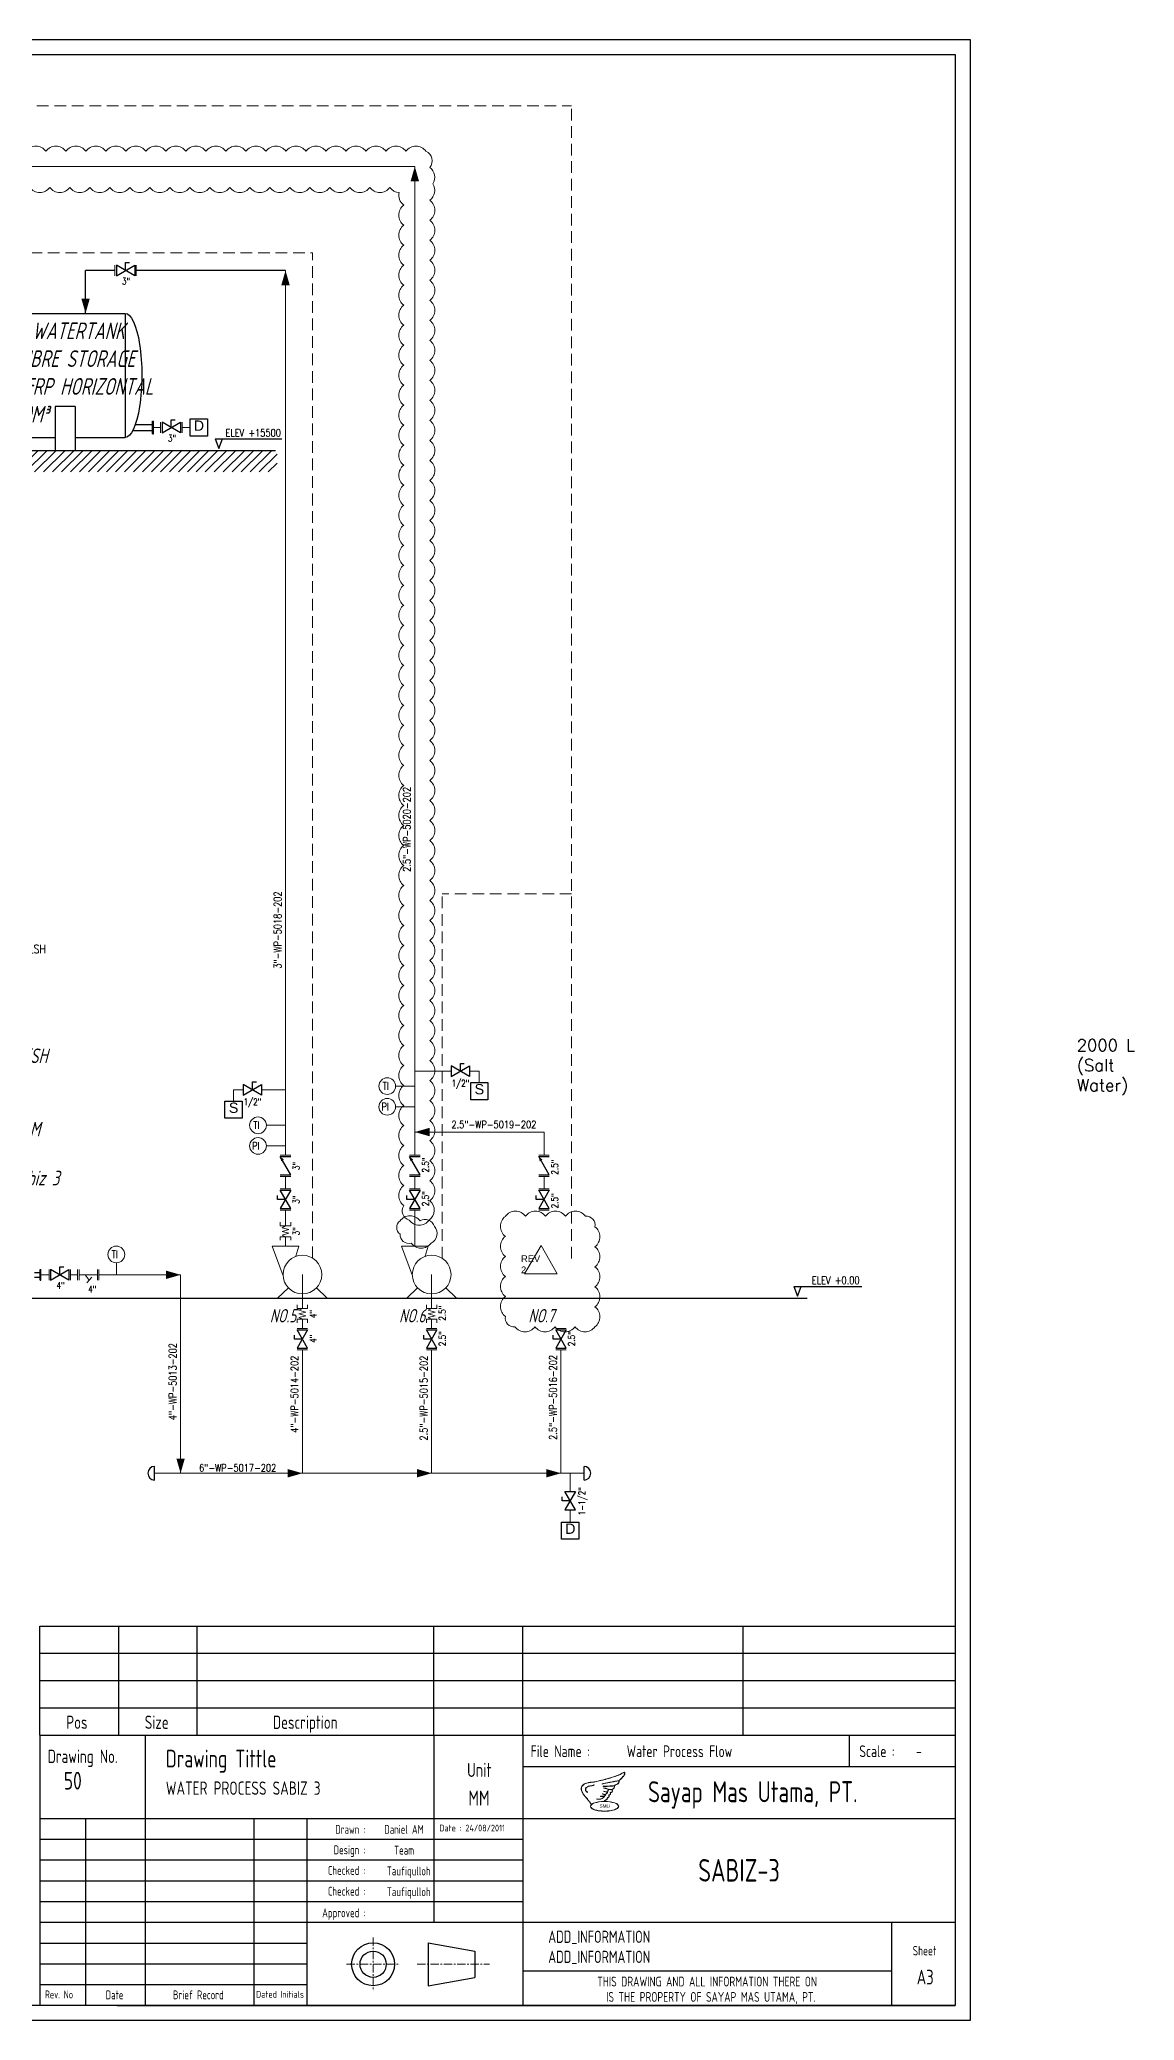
# Model space of a CAD drawing. Extents: x -29512 to 147477, y -5232 to 39709.
# Drawn here: x 140801.3 to 140965.4, y 7876.2 to 8173.2 of the extents above; entities that cross this region are included whole.
import ezdxf
from ezdxf.enums import TextEntityAlignment as Align

# ---------------------------------------------------------------- set-up
doc = ezdxf.new("R2010")
doc.units = 0
doc.linetypes.add('CENTER', pattern=[2, 1.25, -0.25, 0.25, -0.25])
doc.linetypes.add('HIDDEN', pattern=[0.375, 0.25, -0.125])
doc.layers.get('0').update_dxf_attribs({"linetype": 'CONTINUOUS'})
for name, color, linetype, lineweight in [('DIMENSI', 20, 'CONTINUOUS', 9), ('FITTING', 7, 'CONTINUOUS', 13), ('TAG', 140, 'CONTINUOUS', 13)]:
    doc.layers.add(name, color=color, linetype=linetype, lineweight=lineweight)
for name, color, linetype in [('DIMENSION', 3, 'CONTINUOUS'), ('GREEN', 92, 'CONTINUOUS'), ('PIPA', 6, 'CONTINUOUS'), ('RAHMEN025', 7, 'CONTINUOUS'), ('RAHMEN07', 5, 'CONTINUOUS'), ('RED', 1, 'CONTINUOUS'), ('roller', 11, 'CONTINUOUS'), ('S', 7, 'CONTINUOUS'), ('TEXT', 4, 'CONTINUOUS')]:
    doc.layers.add(name, color=color, linetype=linetype)
doc.styles.add('A3', font='arial.ttf', dxfattribs={"height": 0.3})
doc.styles.add('C4', font='COMPLEX', dxfattribs={"height": 0.4})
doc.styles.add('ISOCP', font='isocp.shx', dxfattribs={"width": 0.8, "height": 2})
doc.styles.add('ROMANS', font='romans')
doc.styles.add('Romans100', font='romans.shx', dxfattribs={"width": 0.8, "height": 200})
doc.styles.add('S', font='ITALIC', dxfattribs={"height": 6})
doc.styles.add('S25', font='SIMPLEX', dxfattribs={"width": 0.8, "height": 0.25})
doc.styles.get("Standard").update_dxf_attribs({"font": 'isocp.shx'})
doc.styles.add('STYLE4', font='isocp.shx', dxfattribs={"width": 0.8, "oblique": 15, "height": 2})

# ---------------------------------------------------------------- blocks, each defined once
blk = doc.blocks.new('A$C0A2C2E44')
at = {"color": 1}
for p, q in [((0.377, 0.783), (0.38, 0.778)), ((0.621, 0.816), (0.622, 0.81)), ((0.652, 0.747), (0.652, 0.741)), ((0.67, 0.594), (0.669, 0.589)), ((0.677, 0.698), (0.676, 0.692)), ((0.182, 0.563), (0.186, 0.568)), ((0.306, 0.203), (0.313, 0.206)), ((0.465, 0.367), (0.464, 0.362)), ((0.573, 0.45), (0.572, 0.444)), ((0.638, 0.518), (0.636, 0.513)), ((0.683, 0.291), (0.672, 0.288)), ((0.689, 0.298), (0.683, 0.291)), ((0.687, 0.455), (0.693, 0.454)), ((0.693, 0.454), (0.689, 0.449))]:
    blk.add_line(p, q, dxfattribs=at)
blk.add_ellipse((0.694, 0.147), major_axis=(0.415, 0), ratio=0.340845, dxfattribs=at)
for points, knots in [([(0, 0.689), (-0.001, 0.663), (0.001, 0.634), (0.019, 0.583), (0.031, 0.559), (0.066, 0.501), (0.091, 0.469), (0.116, 0.438)], [0, 0, 0, 0, 0.0794682, 0.0794682, 0.1589365, 0.1589365, 0.278945, 0.278945, 0.278945, 0.278945]), ([(0, 0.689), (0.002, 0.729), (0.027, 0.764), (0.086, 0.813), (0.123, 0.829), (0.24, 0.864), (0.313, 0.866), (0.46, 0.89), (0.534, 0.906), (0.678, 0.941), (0.748, 0.961), (0.893, 1.005), (0.971, 1.028), (1.067, 1.059), (1.092, 1.067), (1.142, 1.09), (1.165, 1.102), (1.223, 1.137), (1.255, 1.159), (1.287, 1.161), (1.297, 1.154), (1.299, 1.132), (1.296, 1.118), (1.286, 1.079), (1.274, 1.058), (1.241, 1.021), (1.223, 1.004), (1.196, 0.971), (1.184, 0.957), (1.153, 0.936), (1.139, 0.93), (1.129, 0.908), (1.129, 0.89), (1.117, 0.839), (1.09, 0.812), (1.033, 0.788), (1.009, 0.781), (0.991, 0.759), (0.993, 0.742), (0.989, 0.702), (0.981, 0.683), (0.953, 0.66), (0.933, 0.654), (0.92, 0.644), (0.921, 0.643), (0.929, 0.626), (0.936, 0.614), (0.935, 0.59), (0.93, 0.579), (0.908, 0.561), (0.887, 0.561), (0.869, 0.556), (0.869, 0.556), (0.872, 0.54), (0.877, 0.527), (0.874, 0.503), (0.867, 0.493), (0.845, 0.487), (0.833, 0.486), (0.83, 0.484), (0.83, 0.483), (0.831, 0.471), (0.832, 0.464), (0.832, 0.452), (0.831, 0.446), (0.825, 0.429), (0.818, 0.419), (0.799, 0.403), (0.786, 0.397), (0.778, 0.387), (0.782, 0.372), (0.769, 0.348), (0.757, 0.343), (0.733, 0.332), (0.723, 0.327), (0.705, 0.314), (0.697, 0.306), (0.689, 0.298)], [0, 0, 0, 0, 0.112073, 0.112073, 0.224146, 0.224146, 0.448293, 0.448293, 0.672439, 0.672439, 0.896585, 0.896585, 1.120731, 1.120731, 1.219343, 1.219343, 1.294581, 1.294581, 1.368103, 1.368103, 1.401614, 1.401614, 1.435126, 1.435126, 1.508266, 1.508266, 1.581406, 1.581406, 1.636272, 1.636272, 1.68334, 1.68334, 1.730409, 1.730409, 1.826705, 1.826705, 1.89211, 1.89211, 1.945825, 1.945825, 1.99954, 1.99954, 2.039843, 2.039843, 2.067924, 2.067924, 2.096006, 2.096006, 2.124087, 2.124087, 2.164088, 2.164088, 2.192796, 2.192796, 2.221504, 2.221504, 2.247194, 2.247194, 2.272885, 2.272885, 2.289397, 2.289397, 2.305909, 2.305909, 2.322421, 2.322421, 2.355445, 2.355445, 2.388458, 2.388458, 2.422729, 2.422729, 2.456999, 2.456999, 2.49127, 2.49127, 2.526206, 2.526206, 2.526206, 2.526206]), ([(0.182, 0.563), (0.151, 0.588), (0.128, 0.611), (0.124, 0.668), (0.132, 0.691), (0.167, 0.722), (0.194, 0.734), (0.243, 0.753), (0.267, 0.756), (0.315, 0.76), (0.337, 0.762), (0.365, 0.775), (0.371, 0.779), (0.377, 0.783)], [0, 0, 0, 0, 0.1141886, 0.1141886, 0.1970745, 0.1970745, 0.2799604, 0.2799604, 0.3628464, 0.3628464, 0.4208339, 0.4208339, 0.4419315, 0.4419315, 0.4419315, 0.4419315]), ([(0.186, 0.568), (0.157, 0.591), (0.136, 0.612), (0.129, 0.659), (0.135, 0.683), (0.164, 0.713), (0.189, 0.726), (0.239, 0.745), (0.263, 0.75), (0.311, 0.754), (0.333, 0.756), (0.364, 0.768), (0.373, 0.773), (0.38, 0.778)], [0, 0, 0, 0, 0.1070866, 0.1070866, 0.1896444, 0.1896444, 0.2722021, 0.2722021, 0.3592387, 0.3592387, 0.4157454, 0.4157454, 0.4419315, 0.4419315, 0.4419315, 0.4419315]), ([(0.464, 0.362), (0.503, 0.357), (0.544, 0.352), (0.61, 0.367), (0.635, 0.382), (0.673, 0.419), (0.689, 0.439), (0.723, 0.484), (0.742, 0.508), (0.773, 0.549), (0.788, 0.565), (0.8, 0.601), (0.802, 0.614), (0.806, 0.634), (0.809, 0.64), (0.809, 0.65)], [0, 0, 0, 0, 0.1171299, 0.1171299, 0.1949164, 0.1949164, 0.2727028, 0.2727028, 0.3630052, 0.3630052, 0.4278676, 0.4278676, 0.4667028, 0.4667028, 0.4898522, 0.4898522, 0.4898522, 0.4898522]), ([(0.465, 0.367), (0.492, 0.364), (0.544, 0.358), (0.612, 0.371), (0.663, 0.415), (0.708, 0.474), (0.753, 0.532), (0.783, 0.572), (0.79, 0.588), (0.793, 0.602), (0.797, 0.617), (0.8, 0.636), (0.804, 0.648), (0.803, 0.655), (0.802, 0.657)], [0, 0, 0, 0, 0.0801736, 0.1601008, 0.1950859, 0.2806082, 0.3822921, 0.413522, 0.4309294, 0.4353954, 0.4549654, 0.4778773, 0.4910855, 0.4962277, 0.4962277, 0.4962277, 0.4962277]), ([(0.621, 0.816), (0.683, 0.831), (0.745, 0.845), (0.861, 0.864), (0.914, 0.874), (1.012, 0.896), (1.06, 0.904), (1.125, 0.911)], [0, 0, 0, 0, 0.1931977, 0.1931977, 0.3512561, 0.3512561, 0.4989343, 0.4989343, 0.4989343, 0.4989343]), ([(0.622, 0.81), (0.698, 0.829), (0.772, 0.842), (0.9, 0.865), (0.949, 0.877), (1.036, 0.894), (1.075, 0.899), (1.124, 0.905)], [0, 0, 0, 0, 0.232997, 0.232997, 0.3855173, 0.3855173, 0.4975809, 0.4975809, 0.4975809, 0.4975809]), ([(0.652, 0.747), (0.707, 0.745), (0.762, 0.747), (0.839, 0.752), (0.86, 0.753), (0.898, 0.754), (0.914, 0.754), (0.943, 0.755), (0.957, 0.756), (0.986, 0.758)], [0, 0, 0, 0, 0.1641507, 0.1641507, 0.229477, 0.229477, 0.2780522, 0.2780522, 0.3171629, 0.3171629, 0.3171629, 0.3171629]), ([(0.652, 0.741), (0.703, 0.74), (0.755, 0.74), (0.847, 0.747), (0.888, 0.748), (0.943, 0.749), (0.957, 0.75), (0.987, 0.752)], [0, 0, 0, 0, 0.1524056, 0.1524056, 0.2775783, 0.2775783, 0.3171629, 0.3171629, 0.3171629, 0.3171629]), ([(0.676, 0.692), (0.701, 0.686), (0.725, 0.679), (0.773, 0.659), (0.8, 0.65), (0.836, 0.646), (0.847, 0.646), (0.865, 0.645), (0.873, 0.644), (0.887, 0.643), (0.893, 0.642), (0.917, 0.642)], [0, 0, 0, 0, 0.0781297, 0.0781297, 0.1562594, 0.1562594, 0.1873182, 0.1873182, 0.2105792, 0.2105792, 0.2303682, 0.2303682, 0.2303682, 0.2303682]), ([(0.677, 0.698), (0.695, 0.693), (0.728, 0.686), (0.771, 0.665), (0.822, 0.651), (0.865, 0.651), (0.895, 0.648), (0.917, 0.648)], [0, 0, 0, 0, 0.0559434, 0.0991961, 0.1433993, 0.2119753, 0.2303682, 0.2303682, 0.2303682, 0.2303682]), ([(0.116, 0.438), (0.178, 0.364), (0.237, 0.287), (0.301, 0.209), (0.303, 0.206), (0.306, 0.203)], [0, 0, 0, 0, 0.2904194, 0.2904194, 0.3019642, 0.3019642, 0.3019642, 0.3019642]), ([(1.116, 0.147), (1.116, 0.172), (1.098, 0.196), (1.011, 0.254), (0.905, 0.282), (0.664, 0.3), (0.532, 0.29), (0.338, 0.238), (0.275, 0.196), (0.271, 0.097), (0.346, 0.05), (0.576, -0.002), (0.729, -0.007), (0.984, 0.029), (1.082, 0.069), (1.113, 0.128), (1.116, 0.138), (1.116, 0.147)], [0, 0, 0, 0, 0.467517, 0.467517, 1.353854, 1.353854, 2.240192, 2.240192, 3.12653, 3.12653, 4.119349, 4.119349, 5.112169, 5.112169, 6.104989, 6.104989, 6.283185, 6.283185, 6.283185, 6.283185]), ([(0.573, 0.45), (0.601, 0.446), (0.628, 0.443), (0.666, 0.45), (0.677, 0.452), (0.687, 0.455)], [0, 0, 0, 0, 0.0850364, 0.0850364, 0.1176317, 0.1176317, 0.1176317, 0.1176317])]:
    blk.add_open_spline(points, degree=3, knots=knots, dxfattribs=at)
for points in [[(0.006, 0.689), (0.006, 0.656), (0.023, 0.592), (0.069, 0.509), (0.121, 0.442)], [(0.67, 0.594), (0.735, 0.583), (0.78, 0.569)], [(0.121, 0.442), (0.182, 0.368), (0.235, 0.301), (0.289, 0.233), (0.31, 0.207)], [(0.31, 0.207), (0.313, 0.206)], [(0.572, 0.444), (0.63, 0.439), (0.689, 0.449)], [(0.636, 0.513), (0.675, 0.502), (0.72, 0.49)], [(0.685, 0.303), (0.672, 0.288)]]:
    blk.add_spline(points, degree=3, dxfattribs=at)
at = {"color": 1, "start_tangent": (0.041652, 0.999132)}
blk.add_spline([(0.006, 0.689), (0.021, 0.738), (0.217, 0.848), (0.344, 0.865), (0.489, 0.891), (0.675, 0.935), (0.861, 0.989), (1.06, 1.051), (1.192, 1.111), (1.291, 1.147), (1.288, 1.109), (1.263, 1.056), (1.216, 1.005), (1.165, 0.951), (1.132, 0.927), (1.12, 0.878), (1.069, 0.81), (0.989, 0.764), (0.985, 0.717), (0.947, 0.665), (0.917, 0.647), (0.928, 0.612), (0.914, 0.574), (0.865, 0.558), (0.87, 0.52), (0.858, 0.497), (0.825, 0.488), (0.825, 0.469), (0.821, 0.436), (0.795, 0.408), (0.776, 0.394), (0.772, 0.366), (0.732, 0.338), (0.685, 0.303)], degree=3, dxfattribs=at)
at = {"color": 1}
for points in [[(0.638, 0.518), (0.666, 0.511), (0.694, 0.503), (0.722, 0.495)], [(0.669, 0.589), (0.707, 0.584), (0.742, 0.576), (0.778, 0.563)]]:
    blk.add_open_spline(points, degree=3, dxfattribs=at)
at = {"color": 1, "insert": (0.7, 0.155), "char_height": 0.1, "width": 1.8, "attachment_point": 5}
blk.add_mtext('\\fArial|b0|i0|c0|p34;SMU', dxfattribs=at)
blk = doc.blocks.new('A$C2CDC6E2D')
at = {"layer": 'DIMENSI', "xscale": 9, "yscale": 9, "zscale": 9}
blk.add_blockref('A$C0A2C2E44', (0, 0), dxfattribs=at)
blk = doc.blocks.new('PUMP')
at = {"layer": 'FITTING'}
for points in [[(298, -21), (468, 438), (53, 438), (101, 282)], [(-217, -206), (-383, -365), (383, -365), (217, -206)]]:
    blk.add_lwpolyline(points, dxfattribs=at)
blk.add_circle((0, 0), 299, dxfattribs=at)
blk = doc.blocks.new('PRESA', base_point=(1.75, 0.1))
for p, q in [((1.5, 0.1), (1.5, 0.6)), ((1.5, 0.6), (2, 0.6)), ((2, 0.6), (2, 0.1)), ((2, 0.1), (1.5, 0.1))]:
    blk.add_line(p, q)
at = {"style": 'S', "width": 1.2}
blk.add_attdef('1', text='', height=0.3, dxfattribs=at).set_placement((1.75, 0.2), align=Align.CENTER)

msp = doc.modelspace()

# ---------------------------------------------------------------- hatches: boundary and pattern name
at = {"layer": 'DIMENSION', "linetype": 'ByBlock', "ltscale": 0.5}
h = msp.add_hatch(dxfattribs=at)
h.set_pattern_fill('ANSI31', color=0, scale=0.3, style=0)
h.set_pattern_definition([(45, (66.4728, -724.9901), (-0.673519209, 0.673519209), [])])
h.paths.add_polyline_path([(140836.8579, 8108.3877), (140738.5653, 8108.3877), (140738.5653, 8111.5531), (140836.8579, 8111.5531)])

# ---------------------------------------------------------------- linework, layer by layer
for p, q in [((140812.771, 8139.3666), (140812.771, 8137.793)), ((140815.5248, 8137.793), (140812.771, 8139.3666)), ((140812.771, 8137.793), (140815.5248, 8139.3666)), ((140814.1479, 8139.76), (140814.738, 8139.76)), ((140814.1479, 8138.5798), (140814.1479, 8139.76)), ((140815.5248, 8139.3666), (140815.5248, 8137.793)), ((140819.6212, 8115.8176), (140819.6212, 8114.244)), ((140822.375, 8114.244), (140819.6212, 8115.8176)), ((140819.6212, 8114.244), (140822.375, 8115.8176)), ((140820.9981, 8116.211), (140821.5882, 8116.211)), ((140820.9981, 8115.0308), (140820.9981, 8116.211)), ((140822.375, 8115.8176), (140822.375, 8114.244)), ((140862.9715, 8019.3069), (140862.9715, 8017.7333)), ((140865.7253, 8017.7333), (140862.9715, 8019.3069)), ((140862.9715, 8017.7333), (140865.7253, 8019.3069)), ((140864.3484, 8019.7003), (140864.9385, 8019.7003)), ((140864.3484, 8018.5201), (140864.3484, 8019.7003)), ((140865.7253, 8019.3069), (140865.7253, 8017.7333)), ((140831.7878, 8016.5245), (140831.7878, 8014.9508)), ((140834.5417, 8014.9508), (140831.7878, 8016.5245)), ((140831.7878, 8014.9508), (140834.5417, 8016.5245)), ((140833.1647, 8016.9179), (140833.7548, 8016.9179)), ((140833.1647, 8015.7376), (140833.1647, 8016.9179)), ((140834.5417, 8016.5245), (140834.5417, 8014.9508)), ((140836.9494, 7999.2967), (140836.9494, 7999.8868)), ((140838.1296, 7999.2967), (140836.9494, 7999.2967)), ((140837.3428, 8000.6736), (140838.9164, 8000.6736)), ((140838.9164, 8000.6736), (140837.3428, 7997.9198)), ((140838.9164, 7997.9198), (140837.3428, 8000.6736)), ((140856.3346, 7999.2967), (140856.3346, 7999.8868)), ((140857.5148, 7999.2967), (140856.3346, 7999.2967)), ((140856.728, 8000.6736), (140858.3016, 8000.6736)), ((140858.3016, 8000.6736), (140856.728, 7997.9198)), ((140858.3016, 7997.9198), (140856.728, 8000.6736)), ((140875.7198, 7999.2967), (140875.7198, 7999.8868)), ((140876.9, 7999.2967), (140875.7198, 7999.2967)), ((140876.1132, 8000.6736), (140877.6868, 8000.6736)), ((140877.6868, 8000.6736), (140876.1132, 7997.9198)), ((140877.6868, 7997.9198), (140876.1132, 8000.6736)), ((140837.3428, 7997.9198), (140838.9164, 7997.9198)), ((140856.728, 7997.9198), (140858.3016, 7997.9198)), ((140876.1132, 7997.9198), (140877.6868, 7997.9198)), ((140802.8956, 7988.7805), (140802.8956, 7987.2069)), ((140805.6495, 7987.2069), (140802.8956, 7988.7805)), ((140802.8956, 7987.2069), (140805.6495, 7988.7805)), ((140804.2726, 7989.1739), (140804.8627, 7989.1739)), ((140804.2726, 7987.9937), (140804.2726, 7989.1739)), ((140805.6495, 7988.7805), (140805.6495, 7987.2069)), ((140839.477, 7978.3494), (140839.477, 7978.9395)), ((140840.6572, 7978.3494), (140839.477, 7978.3494)), ((140839.8704, 7979.7263), (140841.444, 7979.7263)), ((140841.444, 7979.7263), (140839.8704, 7976.9725)), ((140841.444, 7976.9725), (140839.8704, 7979.7263)), ((140858.8622, 7978.3494), (140858.8622, 7978.9395)), ((140860.0424, 7978.3494), (140858.8622, 7978.3494)), ((140859.2556, 7979.7263), (140860.8292, 7979.7263)), ((140860.8292, 7979.7263), (140859.2556, 7976.9725)), ((140860.8292, 7976.9725), (140859.2556, 7979.7263)), ((140878.2474, 7978.3494), (140878.2474, 7978.9395)), ((140879.4276, 7978.3494), (140878.2474, 7978.3494)), ((140878.6408, 7979.7263), (140880.2144, 7979.7263)), ((140880.2144, 7979.7263), (140878.6408, 7976.9725)), ((140880.2144, 7976.9725), (140878.6408, 7979.7263)), ((140839.8704, 7976.9725), (140841.444, 7976.9725)), ((140859.2556, 7976.9725), (140860.8292, 7976.9725)), ((140878.6408, 7976.9725), (140880.2144, 7976.9725)), ((140879.6346, 7954.1175), (140879.6346, 7954.7076)), ((140880.8148, 7954.1175), (140879.6346, 7954.1175)), ((140880.028, 7955.4944), (140881.6016, 7955.4944)), ((140881.6016, 7955.4944), (140880.028, 7952.7405)), ((140881.6016, 7952.7405), (140880.028, 7955.4944)), ((140880.028, 7952.7405), (140881.6016, 7952.7405))]:
    msp.add_line(p, q)
at = {"color": 1, "lineweight": 20}
for p, q in [((140876.4711, 7992.383), (140873.9781, 7988.1288)), ((140876.4711, 7992.383), (140878.8797, 7988.1288)), ((140873.9781, 7988.1288), (140878.8797, 7988.1288))]:
    msp.add_line(p, q, dxfattribs=at)
at = {"lineweight": 15}
for p, q in [((140807.1712, 7987.9935), (140809.9251, 7987.994)), ((140808.0843, 7987.9937), (140808.706, 7987.215)), ((140809.0872, 7987.64), (140808.3248, 7986.7899))]:
    msp.add_line(p, q, dxfattribs=at)
for points in [[(140807.1712, 7988.7798), (140807.1712, 7987.2062)], [(140809.9251, 7988.7798), (140809.9251, 7987.2062)]]:
    msp.add_lwpolyline(points, dxfattribs=at)
at = {"layer": 'DIMENSION', "color": 4, "linetype": 'HIDDEN', "lineweight": 15, "ltscale": 7}
for p, q in [((140540.9687, 8163.2482), (140881.016, 8163.2482)), ((140881.016, 7990.4593), (140881.016, 8163.2482)), ((140842.1901, 7990.4946), (140842.1901, 8141.225)), ((140881.016, 8045.1062), (140861.6309, 8045.1062)), ((140861.6309, 7990.4593), (140861.6309, 8045.1062))]:
    msp.add_line(p, q, dxfattribs=at)
at = {"layer": 'DIMENSION', "color": 0, "linetype": 'ByBlock', "lineweight": 15, "ltscale": 0.5}
for p, q in [((140857.5148, 8013.1903), (140857.5148, 8154.1755)), ((140838.1296, 8005.955), (140838.1296, 8138.5798)), ((140818.3239, 8115.0308), (140819.3907, 8115.0308)), ((140822.6055, 8115.0308), (140823.8329, 8115.0308)), ((140857.5148, 8016.2827), (140854.6406, 8016.2827)), ((140857.5148, 8018.5201), (140862.9715, 8018.5201)), ((140865.7253, 8018.5201), (140867.1832, 8018.5201)), ((140867.1832, 8018.5201), (140867.1832, 8016.8288)), ((140830.33, 8015.7376), (140831.7878, 8015.7376)), ((140830.33, 8015.7376), (140830.33, 8014.0463)), ((140834.5417, 8015.7376), (140838.1296, 8015.7376)), ((140857.5148, 8013.1891), (140854.6406, 8013.1891)), ((140857.5148, 8005.955), (140857.5148, 8013.1903)), ((140838.1296, 8010.4078), (140835.2554, 8010.4078)), ((140838.1296, 8007.3142), (140835.2554, 8007.3142)), ((140876.9, 8009.4006), (140857.5148, 8009.4006)), ((140876.9, 8005.955), (140876.9, 8009.4006)), ((140838.1296, 8000.9041), (140838.1296, 8002.7402)), ((140857.5148, 8000.9041), (140857.5148, 8002.7402)), ((140876.9, 8000.9041), (140876.9, 8002.7402)), ((140838.1296, 7995.3351), (140838.1296, 7997.6893)), ((140857.5148, 7992.2828), (140857.5148, 7997.6893)), ((140838.1296, 7992.2828), (140838.1296, 7993.7086)), ((140812.7569, 7989.7943), (140812.7569, 7987.9937)), ((140801.4455, 7987.9937), (140802.6652, 7987.9937)), ((140805.88, 7987.9937), (140806.9408, 7987.9937)), ((140810.1555, 7987.9937), (140822.3953, 7987.9937)), ((140822.3953, 7987.9937), (140822.3953, 7958.2384)), ((140840.6572, 7988.027), (140840.6572, 7982.9531)), ((140860.0424, 7988.027), (140860.0424, 7982.9531)), ((140840.6572, 7981.3266), (140840.6572, 7979.9568)), ((140860.0424, 7981.3266), (140860.0424, 7979.9568)), ((140840.6572, 7976.742), (140840.6572, 7958.2384)), ((140860.0424, 7976.742), (140860.0424, 7958.2384)), ((140879.4276, 7976.742), (140879.4276, 7958.2384)), ((140882.887, 7958.2384), (140818.4959, 7958.2384)), ((140880.8148, 7958.2384), (140880.8148, 7955.4944)), ((140880.8148, 7952.7405), (140880.8148, 7950.9256))]:
    msp.add_line(p, q, dxfattribs=at)
at = {"layer": 'DIMENSION', "color": 4, "linetype": 'HIDDEN', "lineweight": 5, "ltscale": 7}
msp.add_line((140773.6278, 8141.225), (140842.1901, 8141.225), dxfattribs=at)
at = {"layer": 'DIMENSION', "color": 0, "linetype": 'ByBlock', "ltscale": 0.5}
for p, q in [((140808.1443, 8132.1531), (140808.1443, 8138.5798)), ((140812.5405, 8138.5798), (140808.1443, 8138.5798)), ((140838.1296, 8138.5798), (140815.7553, 8138.5798)), ((140836.6393, 8111.5531), (140738.5961, 8111.5531)), ((140818.4959, 7957.2196), (140818.4959, 7959.2572)), ((140882.887, 7957.2196), (140882.887, 7959.2572))]:
    msp.add_line(p, q, dxfattribs=at)
at = {"layer": 'DIMENSION', "color": 6, "linetype": 'ByBlock', "lineweight": 15, "ltscale": 0.5}
for p, q in [((140812.5405, 8139.3666), (140812.5405, 8137.793)), ((140815.7553, 8139.3666), (140815.7553, 8137.793)), ((140819.3907, 8115.8176), (140819.3907, 8114.244)), ((140822.6055, 8115.8176), (140822.6055, 8114.244)), ((140837.3428, 8005.955), (140838.9164, 8005.955)), ((140856.728, 8005.955), (140858.3016, 8005.955)), ((140876.1132, 8005.955), (140877.6868, 8005.955)), ((140837.3428, 8002.7402), (140838.9164, 8002.7402)), ((140856.728, 8002.7402), (140858.3016, 8002.7402)), ((140876.1132, 8002.7402), (140877.6868, 8002.7402)), ((140837.3428, 8000.9041), (140838.9164, 8000.9041)), ((140856.728, 8000.9041), (140858.3016, 8000.9041)), ((140876.1132, 8000.9041), (140877.6868, 8000.9041)), ((140837.3428, 7997.6893), (140838.9164, 7997.6893)), ((140856.728, 7997.6893), (140858.3016, 7997.6893)), ((140876.1132, 7997.6893), (140877.6868, 7997.6893)), ((140802.6652, 7988.7805), (140802.6652, 7987.2069)), ((140805.88, 7988.7805), (140805.88, 7987.2069)), ((140806.9408, 7988.7805), (140806.9408, 7987.2069)), ((140810.1555, 7988.7805), (140810.1555, 7987.2069)), ((140839.8704, 7979.9568), (140841.444, 7979.9568)), ((140859.2556, 7979.9568), (140860.8292, 7979.9568)), ((140878.6408, 7979.9568), (140880.2144, 7979.9568)), ((140839.8704, 7976.742), (140841.444, 7976.742)), ((140859.2556, 7976.742), (140860.8292, 7976.742)), ((140878.6408, 7976.742), (140880.2144, 7976.742))]:
    msp.add_line(p, q, dxfattribs=at)
at = {"layer": 'DIMENSION', "color": 3, "linetype": 'ByBlock'}
for p, q in [((140769.0772, 8132.1531), (140814.0772, 8132.1531)), ((140814.0772, 8132.1531), (140814.0772, 8113.5531)), ((140803.5772, 8118.2031), (140803.5772, 8111.5531)), ((140806.5772, 8118.2031), (140803.5772, 8118.2031)), ((140806.5772, 8118.2031), (140806.5772, 8111.5531)), ((140779.5772, 8113.5531), (140803.5772, 8113.5531)), ((140806.5772, 8111.5531), (140803.5772, 8111.5531)), ((140806.5772, 8113.5531), (140814.0772, 8113.5531))]:
    msp.add_line(p, q, dxfattribs=at)
at = {"layer": 'DIMENSION', "color": 3, "linetype": 'ByBlock', "ltscale": 5}
for p, q in [((140815.2222, 8114.5858), (140818.1639, 8114.5858)), ((140815.5994, 8115.4758), (140818.1639, 8115.4758))]:
    msp.add_line(p, q, dxfattribs=at)
at = {"layer": 'DIMENSION', "color": 3}
for p, q in [((140818.1639, 8114.0858), (140818.1639, 8115.9758)), ((140818.1639, 8115.9758), (140818.3239, 8115.9758)), ((140818.1639, 8114.0858), (140818.3239, 8114.0858)), ((140818.3239, 8114.0858), (140818.3239, 8115.9758))]:
    msp.add_line(p, q, dxfattribs=at)
at = {"layer": 'DIMENSION', "color": 6, "linetype": 'ByBlock', "ltscale": 0.5}
for p, q in [((140827.5623, 8113.3239), (140828.1306, 8111.8708)), ((140827.5623, 8113.3239), (140837.5581, 8113.3239)), ((140828.1306, 8111.8708), (140828.6988, 8113.3239)), ((140914.3348, 7986.2562), (140914.9031, 7984.8031)), ((140914.3348, 7986.2562), (140924.5407, 7986.2562)), ((140914.9031, 7984.8031), (140915.4713, 7986.2562))]:
    msp.add_line(p, q, dxfattribs=at)
at = {"layer": 'DIMENSION', "color": 7, "linetype": 'ByBlock', "lineweight": 25, "ltscale": 5}
for p, q in [((140800.4797, 7988.3642), (140801.3123, 7988.3642)), ((140800.4797, 7987.6232), (140801.3123, 7987.6232))]:
    msp.add_line(p, q, dxfattribs=at)
at = {"layer": 'DIMENSION', "color": 7, "lineweight": 25}
for p, q in [((140801.3123, 7988.7805), (140801.4455, 7988.7805)), ((140801.3123, 7987.2069), (140801.3123, 7988.7805)), ((140801.3123, 7987.2069), (140801.4455, 7987.2069)), ((140801.4455, 7987.2069), (140801.4455, 7988.7805))]:
    msp.add_line(p, q, dxfattribs=at)
at = {"layer": 'DIMENSION', "color": 8, "linetype": 'ByBlock', "ltscale": 0.5}
msp.add_line((140523.6098, 7984.4853), (140916.3713, 7984.4853), dxfattribs=at)
at = {"layer": 'DIMENSION', "color": 7}
for p, q in [((140906.7437, 7931.2397), (140906.7437, 7935.3347)), ((140906.7437, 7927.1447), (140906.7437, 7931.2397)), ((140906.7437, 7923.0497), (140906.7437, 7927.1447)), ((140906.7437, 7918.9547), (140906.7437, 7923.0497)), ((140859.5252, 7887.8432), (140859.5252, 7881.3953)), ((140859.5252, 7887.8432), (140866.5247, 7886.585)), ((140866.5247, 7886.585), (140866.5247, 7882.6535)), ((140859.5252, 7881.3953), (140866.5247, 7882.6535))]:
    msp.add_line(p, q, dxfattribs=at)
at = {"layer": 'DIMENSION', "linetype": 'CENTER', "lineweight": 9}
for p, q in [((140851.2675, 7888.6255), (140851.2675, 7880.6084)), ((140847.2567, 7884.6192), (140855.2783, 7884.6192)), ((140857.874, 7884.6192), (140868.7266, 7884.6192))]:
    msp.add_line(p, q, dxfattribs=at)
at = {"layer": 'DIMENSION', "color": 6, "linetype": 'ByBlock', "ltscale": 0.5}
msp.add_lwpolyline([(140940.7916, 7876.2005), (140520.7916, 7876.2005), (140520.7916, 8173.2005), (140940.7916, 8173.2005)], close=True, dxfattribs=at)
at = {"layer": 'DIMENSION', "color": 0, "linetype": 'ByBlock', "ltscale": 0.5}
msp.add_lwpolyline([(140523.0416, 8170.9505), (140938.5416, 8170.9505), (140938.5416, 7878.4505), (140523.0416, 7878.4505)], close=True, dxfattribs=at)
at = {"layer": 'DIMENSION', "color": 0, "linetype": 'ByBlock', "lineweight": 15, "ltscale": 0.5}
for centre in [(140853.3869, 8016.2827), (140853.3869, 8013.1891), (140834.0017, 8010.4078), (140834.0017, 8007.3142), (140812.7569, 7991.048)]:
    msp.add_circle(centre, 1.2537, dxfattribs=at)
at = {"layer": 'DIMENSION', "color": 7}
for radius in [3.224, 1.9657]:
    msp.add_circle((140851.2675, 7884.6192), radius, dxfattribs=at)
at = {"layer": 'DIMENSION', "color": 0, "linetype": 'ByBlock', "ltscale": 0.5}
for centre, start, end in [((140818.4959, 7958.2384), 90, 270), ((140882.887, 7958.2384), 270, 90)]:
    msp.add_arc(centre, 1.0188, start, end, dxfattribs=at)
at = {"layer": 'DIMENSION', "color": 3, "linetype": 'ByBlock', "extrusion": (0, 0, -1)}
msp.add_ellipse((140814.0772, 8122.8531), major_axis=(0, -9.3), ratio=0.2688172, start_param=3.14159265, end_param=6.28318531, dxfattribs=at)
at = {"layer": 'FITTING', "linetype": 'ByBlock', "ltscale": 0.5}
msp.add_line((140549.7016, 8154.1755), (140857.5148, 8154.1755), dxfattribs=at)
at = {"layer": 'FITTING', "color": 6, "linetype": 'ByBlock', "ltscale": 0.5}
for points in [[(140799.1912, 8156.4794, -0.5), (140802.1912, 8156.4794, -0.5), (140805.1912, 8156.4794, -0.5), (140808.1912, 8156.4794, -0.5), (140811.1912, 8156.4794, -0.5), (140814.1912, 8156.4794, -0.5), (140817.1912, 8156.4794, -0.5), (140820.1912, 8156.4794, -0.5), (140823.1912, 8156.4794, -0.5), (140826.1912, 8156.4794, -0.5), (140829.1912, 8156.4794, -0.5), (140832.1912, 8156.4794, -0.5), (140835.1912, 8156.4794, -0.5), (140838.1912, 8156.4794, -0.5), (140841.1912, 8156.4794, -0.5), (140844.1912, 8156.4794, -0.5), (140847.1912, 8156.4794, -0.5), (140850.1912, 8156.4794, -0.5), (140853.1912, 8156.4794, -0.5), (140856.1912, 8156.4794, -0.5), (140859.1912, 8156.4794, -0.5), (140859.7555, 8154.0437, -0.38498701), (140860.2361, 8151.5754)], [(140855.1499, 8150.2743, -0.21789017), (140853.7794, 8151.0198, -0.5), (140850.7794, 8151.0198, -0.5), (140847.7794, 8151.0198, -0.5), (140844.7794, 8151.0198, -0.5), (140841.7794, 8151.0198, -0.5), (140838.7794, 8151.0198, -0.5), (140835.7794, 8151.0198, -0.5), (140832.7794, 8151.0198, -0.5), (140829.7794, 8151.0198, -0.5), (140826.7794, 8151.0198, -0.5), (140823.7794, 8151.0198, -0.5), (140820.7794, 8151.0198, -0.5), (140817.7794, 8151.0198, -0.5), (140814.7794, 8151.0198, -0.5), (140811.7794, 8151.0198, -0.5), (140808.7794, 8151.0198, -0.5), (140805.7794, 8151.0198, -0.5), (140802.7794, 8151.0198, -0.5), (140799.7794, 8151.0198, -0.5)], [(140855.1499, 8150.2743, 0.29311367), (140855.8574, 8148.3775, 0.5), (140855.8574, 8145.3775, 0.5), (140855.8574, 8142.3775, 0.5), (140855.8574, 8139.3775, 0.5), (140855.8574, 8136.3775, 0.5), (140855.8574, 8133.3775, 0.5), (140855.8574, 8130.3775, 0.5), (140855.8574, 8127.3775, 0.5), (140855.8574, 8124.3775, 0.5), (140855.8574, 8121.3775, 0.5), (140855.8574, 8118.3775, 0.5), (140855.8574, 8115.3775, 0.5), (140855.8574, 8112.3775, 0.5), (140855.8574, 8109.3775, 0.5), (140855.8574, 8106.3775, 0.5), (140855.8574, 8103.3775, 0.5), (140855.8574, 8100.3775, 0.5), (140855.8574, 8097.3775, 0.5), (140855.8574, 8094.3775, 0.5), (140855.8574, 8091.3775, 0.5), (140855.8574, 8088.3775, 0.5), (140855.8574, 8085.3775, 0.5), (140855.8574, 8082.3775, 0.5), (140855.8574, 8079.3775, 0.5), (140855.8574, 8076.3775, 0.5), (140855.8574, 8073.3775, 0.5), (140855.8574, 8070.3775, 0.5), (140855.8574, 8067.3775, 0.5), (140855.8574, 8064.3775, 0.5), (140855.8574, 8061.3775, 0.5), (140855.8574, 8058.3775, 0.5), (140855.8574, 8055.3775, 0.5), (140855.8574, 8052.3775, 0.5), (140855.8574, 8049.3775, 0.5), (140855.8574, 8046.3775, 0.5), (140855.8574, 8043.3775, 0.5), (140855.8574, 8040.3775, 0.5), (140855.8574, 8037.3775, 0.5), (140855.8574, 8034.3775, 0.5), (140855.8574, 8031.3775, 0.5), (140855.8574, 8028.3775, 0.5), (140855.8574, 8025.3775, 0.5), (140855.8574, 8022.3775, 0.5), (140855.8574, 8019.3775, 0.5), (140855.8574, 8016.3775, 0.5), (140855.8574, 8013.3775, 0.5), (140855.8574, 8010.3775, 0.5), (140855.8574, 8007.3775, 0.5), (140855.8574, 8004.3775, 0.5), (140855.8574, 8001.3775, 0.5), (140855.8574, 7998.3775, 0.5), (140856.6712, 7996.1913, 0.5), (140859.6712, 7996.1913, 0.5), (140859.7555, 7999.107, 0.5), (140859.7555, 8002.107, 0.5), (140859.7555, 8005.107, 0.5), (140859.7555, 8008.107, 0.5), (140859.7555, 8011.107, 0.5), (140859.7555, 8014.107, 0.5), (140859.7555, 8017.107, 0.5), (140859.7555, 8020.107, 0.5), (140859.7555, 8023.107, 0.5), (140859.7555, 8026.107, 0.5), (140859.7555, 8029.107, 0.5), (140859.7555, 8032.107, 0.5), (140859.7555, 8035.107, 0.5), (140859.7555, 8038.107, 0.5), (140859.7555, 8041.107, 0.5), (140859.7555, 8044.107, 0.5), (140859.7555, 8047.107, 0.5), (140859.7555, 8050.107, 0.5), (140859.7555, 8053.107, 0.5), (140859.7555, 8056.107, 0.5), (140859.7555, 8059.107, 0.5), (140859.7555, 8062.107, 0.5), (140859.7555, 8065.107, 0.5), (140859.7555, 8068.107, 0.5), (140859.7555, 8071.107, 0.5), (140859.7555, 8074.107, 0.5), (140859.7555, 8077.107, 0.5), (140859.7555, 8080.107, 0.5), (140859.7555, 8083.107, 0.5), (140859.7555, 8086.107, 0.5), (140859.7555, 8089.107, 0.5), (140859.7555, 8092.107, 0.5), (140859.7555, 8095.107, 0.5), (140859.7555, 8098.107, 0.5), (140859.7555, 8101.107, 0.5), (140859.7555, 8104.107, 0.5), (140859.7555, 8107.107, 0.5), (140859.7555, 8110.107, 0.5), (140859.7555, 8113.107, 0.5), (140859.7555, 8116.107, 0.5), (140859.7555, 8119.107, 0.5), (140859.7555, 8122.107, 0.5), (140859.7555, 8125.107, 0.5), (140859.7555, 8128.107, 0.5), (140859.7555, 8131.107, 0.5), (140859.7555, 8134.107, 0.5), (140859.7555, 8137.107, 0.5), (140859.7555, 8140.107, 0.5), (140859.7555, 8143.107, 0.5), (140859.7555, 8146.107, 0.5), (140859.7555, 8149.107, 0.38498701), (140860.2361, 8151.5754)]]:
    msp.add_lwpolyline(points, format="xyb", dxfattribs=at)
for points in [[(140855.2979, 7996.0899, -0.5), (140858.2979, 7996.0899, -0.5), (140860.4546, 7995.2466, -0.5), (140859.9528, 7992.7484, -0.5), (140856.9528, 7992.7484, -0.5), (140855.2979, 7994.0934, -0.5)], [(140871.1002, 7996.7752, -0.5), (140874.1002, 7996.7752, -0.5), (140877.1002, 7996.7752, -0.5), (140880.1002, 7996.7752, -0.5), (140883.1002, 7996.7752, -0.5), (140884.528, 7995.2031, -0.5), (140884.528, 7992.2031, -0.5), (140884.528, 7989.2031, -0.5), (140884.528, 7986.2031, -0.5), (140884.528, 7983.2031, -0.5), (140884.528, 7980.2031, -0.5), (140881.538, 7980.1932, -0.5), (140878.538, 7980.1932, -0.5), (140875.538, 7980.1932, -0.5), (140872.538, 7980.1932, -0.5), (140871.1002, 7981.7554, -0.5), (140871.1002, 7984.7554, -0.5), (140871.1002, 7987.7554, -0.5), (140871.1002, 7990.7554, -0.5), (140871.1002, 7993.7554, -0.5), (140871.1002, 7996.7554)]]:
    msp.add_lwpolyline(points, format="xyb", close=True, dxfattribs=at)
at = {"layer": 'GREEN', "lineweight": 15}
for points in [[(140837.3332, 7995.8712), (140837.3332, 7995.3351), (140838.9068, 7995.3351), (140838.9068, 7995.8712)], [(140838.9159, 7993.1725), (140838.9159, 7993.7086), (140837.3422, 7993.7086), (140837.3422, 7993.1725)], [(140839.8608, 7983.4892), (140839.8608, 7982.9531), (140841.4344, 7982.9531), (140841.4344, 7983.4892)], [(140859.246, 7983.4892), (140859.246, 7982.9531), (140860.8196, 7982.9531), (140860.8196, 7983.4892)], [(140841.4435, 7980.7905), (140841.4435, 7981.3266), (140839.8699, 7981.3266), (140839.8699, 7980.7905)], [(140860.8287, 7980.7905), (140860.8287, 7981.3266), (140859.2551, 7981.3266), (140859.2551, 7980.7905)]]:
    msp.add_lwpolyline(points, dxfattribs=at)
at = {"layer": 'RAHMEN025', "color": 7}
for p, q in [((140922.6427, 7918.9547), (140922.6427, 7914.2811)), ((140873.7349, 7914.2811), (140938.5416, 7914.2811))]:
    msp.add_line(p, q, dxfattribs=at)
at = {"layer": 'RAHMEN07', "color": 7}
for p, q in [((140801.3039, 7935.3347), (140938.5416, 7935.3347)), ((140801.3039, 7931.2397), (140801.3039, 7935.3347)), ((140801.3039, 7935.3347), (140938.5416, 7935.3347)), ((140813.0728, 7935.3347), (140813.0728, 7931.2397)), ((140824.8417, 7935.3347), (140824.8417, 7931.2397)), ((140860.3924, 7931.2397), (140860.3924, 7935.3347)), ((140873.7349, 7931.2397), (140873.7349, 7935.3347)), ((140801.3039, 7931.2397), (140938.5416, 7931.2397)), ((140801.3039, 7927.1447), (140801.3039, 7931.2397)), ((140801.3039, 7931.2397), (140938.5416, 7931.2397)), ((140813.0728, 7931.2397), (140813.0728, 7927.1447)), ((140824.8417, 7931.2397), (140824.8417, 7927.1447)), ((140860.3924, 7927.1447), (140860.3924, 7931.2397)), ((140873.7349, 7927.1447), (140873.7349, 7931.2397)), ((140801.3039, 7927.1447), (140938.5416, 7927.1447)), ((140801.3039, 7923.0497), (140801.3039, 7927.1447)), ((140801.3039, 7927.1447), (140938.5416, 7927.1447)), ((140813.0728, 7927.1447), (140813.0728, 7923.0497)), ((140824.8417, 7927.1447), (140824.8417, 7923.0497)), ((140860.3924, 7923.0497), (140860.3924, 7927.1447)), ((140873.7349, 7923.0497), (140873.7349, 7927.1447)), ((140801.3039, 7923.0497), (140938.5416, 7923.0497)), ((140801.3039, 7918.9547), (140801.3039, 7923.0497)), ((140801.3039, 7923.0497), (140938.5416, 7923.0497)), ((140813.0728, 7923.0497), (140813.0728, 7918.9547)), ((140824.8417, 7923.0497), (140824.8417, 7918.9547)), ((140860.3924, 7918.9547), (140860.3924, 7923.0497)), ((140873.7349, 7918.9547), (140873.7349, 7923.0497)), ((140801.3039, 7918.9547), (140938.5416, 7918.9547)), ((140801.3039, 7918.9547), (140801.3039, 7878.4505)), ((140817.0739, 7918.9547), (140817.0739, 7878.4505)), ((140860.3924, 7918.9547), (140860.3924, 7890.9133)), ((140873.7349, 7918.9547), (140873.7349, 7878.4505)), ((140801.3039, 7906.4919), (140938.5416, 7906.4919)), ((140808.1483, 7906.4919), (140808.1483, 7878.4505)), ((140833.3611, 7906.4919), (140833.3611, 7878.4505)), ((140841.3316, 7906.4919), (140841.3316, 7878.4505)), ((140801.3039, 7903.3762), (140873.7349, 7903.3762)), ((140801.3039, 7900.2605), (140873.7349, 7900.2605)), ((140801.3039, 7897.1448), (140873.7349, 7897.1448)), ((140801.3039, 7894.029), (140873.7349, 7894.029)), ((140801.3039, 7890.9133), (140938.5416, 7890.9133)), ((140929.0112, 7890.9133), (140929.0112, 7878.4505)), ((140801.3039, 7887.7976), (140841.3316, 7887.7976)), ((140801.3039, 7884.6819), (140841.3316, 7884.6819)), ((140873.7349, 7883.6335), (140929.0112, 7883.6335)), ((140801.3039, 7881.5662), (140841.3316, 7881.5662)), ((140812.8661, 7878.4505), (140938.5416, 7878.4505))]:
    msp.add_line(p, q, dxfattribs=at)
at = {"layer": 'RED', "color": 0}
for points in [[(140857.5148, 8154.1755), (140858.1442, 8151.9724), (140856.8853, 8151.9724)], [(140838.1296, 8138.5798), (140838.759, 8136.3767), (140837.5001, 8136.3767)], [(140808.1443, 8132.1531), (140807.5149, 8134.3561), (140808.7738, 8134.3561)], [(140857.5148, 8009.4006), (140859.7178, 8010.0301), (140859.7178, 8008.7712)], [(140822.3953, 7987.9937), (140820.1922, 7987.3643), (140820.1922, 7988.6232)], [(140822.3953, 7958.2384), (140821.7658, 7960.4415), (140823.0247, 7960.4415)], [(140840.6572, 7958.2384), (140838.4541, 7957.609), (140838.4541, 7958.8679)], [(140860.0424, 7958.2384), (140857.8393, 7957.609), (140857.8393, 7958.8679)], [(140879.4276, 7958.2384), (140877.2245, 7957.609), (140877.2245, 7958.8679)]]:
    msp.add_solid(points, dxfattribs=at)
at = {"layer": 'roller', "color": 0, "linetype": 'ByBlock', "lineweight": 15}
for points in [[(140838.129, 7993.7086), (140837.6098, 7993.9538), (140838.6483, 7994.23), (140837.6098, 7994.5062), (140838.6483, 7994.7824), (140837.6098, 7995.0586), (140838.129, 7995.3348)], [(140840.6567, 7981.3266), (140840.1374, 7981.5718), (140841.1759, 7981.848), (140840.1374, 7982.1242), (140841.1759, 7982.4004), (140840.1374, 7982.6766), (140840.6567, 7982.9528)], [(140860.0419, 7981.3266), (140859.5226, 7981.5718), (140860.5611, 7981.848), (140859.5226, 7982.1242), (140860.5611, 7982.4004), (140859.5226, 7982.6766), (140860.0419, 7982.9528)]]:
    msp.add_lwpolyline(points, dxfattribs=at)
at = {"layer": 'S'}
for p, q in [((140838.9164, 8002.9707), (140837.3428, 8005.7245)), ((140837.3428, 8005.7245), (140838.9164, 8005.7245)), ((140858.3016, 8002.9707), (140856.728, 8005.7245)), ((140856.728, 8005.7245), (140858.3016, 8005.7245)), ((140877.6868, 8002.9707), (140876.1132, 8005.7245)), ((140876.1132, 8005.7245), (140877.6868, 8005.7245)), ((140837.3428, 8002.9707), (140838.9164, 8002.9707)), ((140856.728, 8002.9707), (140858.3016, 8002.9707)), ((140876.1132, 8002.9707), (140877.6868, 8002.9707))]:
    msp.add_line(p, q, dxfattribs=at)
for points in [[(140837.3428, 8005.7245), (140837.4728, 8005.0114), (140837.8984, 8005.2581)], [(140856.728, 8005.7245), (140856.858, 8005.0114), (140857.2836, 8005.2581)], [(140876.1132, 8005.7245), (140876.2432, 8005.0114), (140876.6688, 8005.2581)]]:
    msp.add_solid(points, dxfattribs=at)

# ---------------------------------------------------------------- block references
at = {"lineweight": 15}
ref = msp.add_blockref('PRESA', (140825.1236, 8113.7401), dxfattribs=dict(at, xscale=5.162921723796899, yscale=5.162921723825093, zscale=5.162921723825171))
ref.add_attrib('1', 'D', dxfattribs={"height": 1.5489, "style": 'A3'}).set_placement((140825.136, 8114.5456), align=Align.CENTER)
ref = msp.add_blockref('PRESA', (140867.1832, 8014.2473), dxfattribs=dict(at, xscale=5.162921723796899, yscale=5.162921723825093, zscale=5.162921723825171))
ref.add_attrib('1', 'S', dxfattribs={"height": 1.5489, "style": 'A3'}).set_placement((140867.1955, 8015.0528), align=Align.CENTER)
ref = msp.add_blockref('PRESA', (140830.33, 8011.4649), dxfattribs=dict(at, xscale=5.162921723796899, yscale=5.162921723825093, zscale=5.162921723825171))
ref.add_attrib('1', 'S', dxfattribs={"height": 1.5489, "style": 'A3'}).set_placement((140830.3423, 8012.2703), align=Align.CENTER)
ref = msp.add_blockref('PRESA', (140880.8148, 7948.3441), dxfattribs=dict(at, xscale=5.162921723793261, yscale=5.162921723822365, zscale=5.162921723825171))
ref.add_attrib('1', 'D', dxfattribs={"height": 1.5489, "style": 'A3'}).set_placement((140880.8271, 7949.1496), align=Align.CENTER)
at = {"layer": 'DIMENSION', "color": 7, "xscale": 0.5596831592556555, "yscale": 0.5596831592574745, "zscale": 0.559683159257282}
msp.add_blockref('A$C2CDC6E2D', (140882.4723, 7907.5578), dxfattribs=at)
at = {"layer": 'PIPA', "color": 0, "lineweight": 25, "xscale": -0.009711950311611872, "yscale": 0.00971195030342642, "zscale": 0.009711950305763044}
for p in [(140840.6572, 7988.027), (140860.0424, 7988.027)]:
    msp.add_blockref('PUMP', p, dxfattribs=at)

# ---------------------------------------------------------------- texts
at = {"color": 1, "lineweight": 25, "insert": (140873.4415, 7990.9061), "char_height": 1, "width": 6.090532, "attachment_point": 1, "style": 'C4'}
msp.add_mtext('{\\f@Arial Unicode MS|b0|i0|c0|p34;REV\\P2}', dxfattribs=at)
at = {"color": 7, "style": 'ISOCP', "width": 0.8}
msp.add_attdef('MM', (140865.5565, 7908.4047), 'mm', height=2.25, dxfattribs=at)
msp.add_attdef('SABIZ-3', text='-', height=3.375, dxfattribs=at).set_placement((140906.1383, 7898.7026), align=Align.MIDDLE_CENTER)
at = {"layer": 'DIMENSION', "color": 7, "style": 'ISOCP', "width": 0.8}
for s, p in [('THIS DRAWING AND ALL INFORMATION THERE ON', (140884.8747, 7881.289)), ('IS THE PROPERTY OF SAYAP MAS UTAMA, PT.', (140886.216, 7878.9808))]:
    msp.add_text(s, height=1.469116, dxfattribs=at).set_placement(p)
at = {"layer": 'DIMENSION', "color": 3, "attachment_point": 1, "style": 'STYLE4'}
for s, insert, char_height in [('FRESH WATERTANK\\PNEW FIBRE STORAGE \\PTYPE FRP HORIZONTAL\\PCAP 20M³', (140791.9771, 8130.7814), 2.5), ('NEW FRESH\\PWATER \\PTANK\\PØ1.6XH=6M\\PArea in \\PPlant Sabiz 3', (140790.9794, 8021.9338), 2.2)]:
    msp.add_mtext(s, dxfattribs=dict(at, insert=insert, char_height=char_height))
at = {"layer": 'DIMENSION', "color": 11, "char_height": 2, "attachment_point": 1, "style": 'STYLE4'}
for s, insert in [('NO.5', (140835.7747, 7982.8583)), ('NO.6', (140855.1599, 7982.8583)), ('NO.7', (140874.5451, 7982.8583))]:
    msp.add_mtext(s, dxfattribs=dict(at, insert=insert))
at = {"layer": 'DIMENSION', "color": 7, "style": 'ISOCP'}
for s, insert, char_height, width, attachment_point in [('Pos', (140805.2551, 7921.8975), 1.98648, 95.522888, 1), ('Size', (140817.024, 7921.8975), 1.98648, 95.522888, 1), ('Description', (140836.2361, 7921.8975), 1.986484, 95.522888, 1), ('Drawing No.\\P{\\H1.3333x;  50}', (140802.4644, 7916.7771), 1.986484, 95.522888, 1), ('Drawing Tittle', (140820.1746, 7916.7771), 2.648646, 127.363851, 1), ('File Name :', (140874.8921, 7917.4381), 1.765764, 84.909234, 1), ('Water Process Flow', (140889.2845, 7917.4381), 1.765764, 84.909234, 1), ('Scale : ', (140924.1729, 7917.4381), 1.76576, 84.909234, 1), ('-', (140932.6777, 7917.4381), 1.7658, 84.909234, 1), ('Unit', (140865.3525, 7914.8135), 2.11892, 101.891081, 1), ('WATER PROCESS SABIZ 3', (140820.1746, 7912.0212), 2, 127.363851, 1), ('Sayap Mas Utama, PT.', (140892.4883, 7912.0593), 3.15315, 151.623632, 1), ('Drawn :', (140850.1054, 7905.5013), 1.32432, 8.773792, 3), ('Daniel AM', (140858.8674, 7905.5013), 1.32432, 8.773792, 3), ('{\\A1;Date : 24/08/2011}', (140861.1864, 7905.5391), 1, 63.681926, 1), ('Design :', (140850.1054, 7902.4296), 1.32432, 8.773792, 3), ('Team', (140857.4125, 7902.3856), 1.32432, 8.773792, 3), ('Checked :', (140850.1054, 7899.3449), 1.32432, 8.773792, 3), ('Taufiqulloh', (140859.8794, 7899.2699), 1.324323, 8.773792, 3), ('Checked :', (140850.1054, 7896.2292), 1.32432, 8.773792, 3), ('Taufiqulloh', (140859.8794, 7896.1542), 1.324323, 8.773792, 3), ('Approved :', (140850.1054, 7892.9901), 1.32432, 8.773792, 3), ('Sheet', (140932.1821, 7887.3572), 1.41261, 67.927387, 1), ('A3', (140932.7781, 7883.7894), 2.20721, 106.136543, 1), ('Rev. No', (140802.0502, 7880.688), 1.2, 63.681926, 1), ('Date', (140811.1559, 7880.688), 1.32432, 63.681926, 1), ('Brief Record', (140821.2644, 7880.688), 1.324323, 63.681926, 1), ('Dated', (140833.712, 7880.6166), 1, 51.964451, 1), ('Initials', (140837.3615, 7880.595), 1, 51.964451, 1)]:
    msp.add_mtext(s, dxfattribs=dict(at, insert=insert, char_height=char_height, width=width, attachment_point=attachment_point))
at = {"layer": 'DIMENSION', "color": 7, "style": 'ISOCP', "width": 0.8}
for p in [(140877.5239, 7887.8197), (140877.5239, 7884.8096)]:
    msp.add_attdef('ADD_INFORMATION', p, '-', height=1.8364, dxfattribs=at)
at = {"layer": 'S', "style": 'S25', "width": 0.8}
for s, p in [('3"', (140814.8403, 8136.4879)), ('3"', (140821.7334, 8112.939)), ('1/2"', (140865.6944, 8016.2217)), ('1/2"', (140834.5108, 8013.4392)), ('4"', (140805.0079, 7985.9019)), ('4"', (140809.7644, 7985.3475))]:
    msp.add_text(s, height=1, dxfattribs=at).set_placement(p, align=Align.RIGHT)
at = {"layer": 'S', "color": 6, "lineweight": 15, "style": 'S25', "width": 0.8}
for s, height, p in [('ELEV +15500', 1.129135, (140837.4358, 8113.6706)), ('ELEV +0.00', 1.12913, (140924.2083, 7986.6029))]:
    msp.add_text(s, height=height, dxfattribs=at).set_placement(p, align=Align.RIGHT)
at = {"layer": 'S', "lineweight": 15, "style": 'S25', "width": 0.8}
for s, p in [('2.5"-WP-5020-202', (140856.8902, 8061.1541)), ('3"-WP-5018-202', (140837.505, 8045.4747)), ('4"-WP-5013-202', (140821.7707, 7977.7595)), ('4"-WP-5014-202', (140840.0326, 7975.871)), ('2.5"-WP-5015-202', (140859.4178, 7975.871)), ('2.5"-WP-5016-202', (140878.803, 7975.9733))]:
    msp.add_text(s, height=1.129135, rotation=90, dxfattribs=at).set_placement(p, align=Align.RIGHT)
for s, height, p in [('TI', 1.12913, (140853.6241, 8015.7369)), ('PI', 1.12913, (140853.6241, 8012.6433)), ('TI', 1.12913, (140834.2389, 8009.862)), ('2.5"-WP-5019-202', 1.129135, (140875.7445, 8009.9645)), ('PI', 1.12913, (140834.2389, 8006.7685)), ('TI', 1.12913, (140812.994, 7990.5022)), ('6"-WP-5017-202', 1.129135, (140836.7375, 7958.4826))]:
    msp.add_text(s, height=height, dxfattribs=at).set_placement(p, align=Align.RIGHT)
at = {"layer": 'S', "style": 'S25', "width": 0.8}
for s, p in [('3"', (140840.2269, 8004.9336)), ('2.5"', (140859.6121, 8005.5869)), ('2.5"', (140878.9973, 8005.2613)), ('3"', (140840.2269, 7999.8827)), ('2.5"', (140859.6121, 8000.536)), ('2.5"', (140878.9973, 8000.2104)), ('3"', (140840.2264, 7995.1462)), ('4"', (140842.754, 7982.7087)), ('2.5"', (140862.1392, 7983.3699)), ('4"', (140842.7546, 7979.0113)), ('2.5"', (140862.1398, 7979.5411)), ('2.5"', (140881.5249, 7979.5411)), ('1-1/2"', (140883.0705, 7956.1599))]:
    msp.add_text(s, height=1, rotation=90, dxfattribs=at).set_placement(p, align=Align.RIGHT)
at = {"layer": 'TAG', "lineweight": 5, "insert": (140800.8967, 8036.8463), "char_height": 1.27512, "width": 3.63475, "attachment_point": 5, "style": 'Romans100'}
msp.add_mtext('LSH', dxfattribs=at)
at = {"layer": 'TEXT', "color": 5, "insert": (140956.7798, 8026.3169), "char_height": 1.8, "width": 241.0588, "attachment_point": 1, "style": 'ROMANS'}
msp.add_mtext('\\P2000 L\\P(Salt \\PWater)', dxfattribs=at)

doc.saveas('drawing.dxf')
